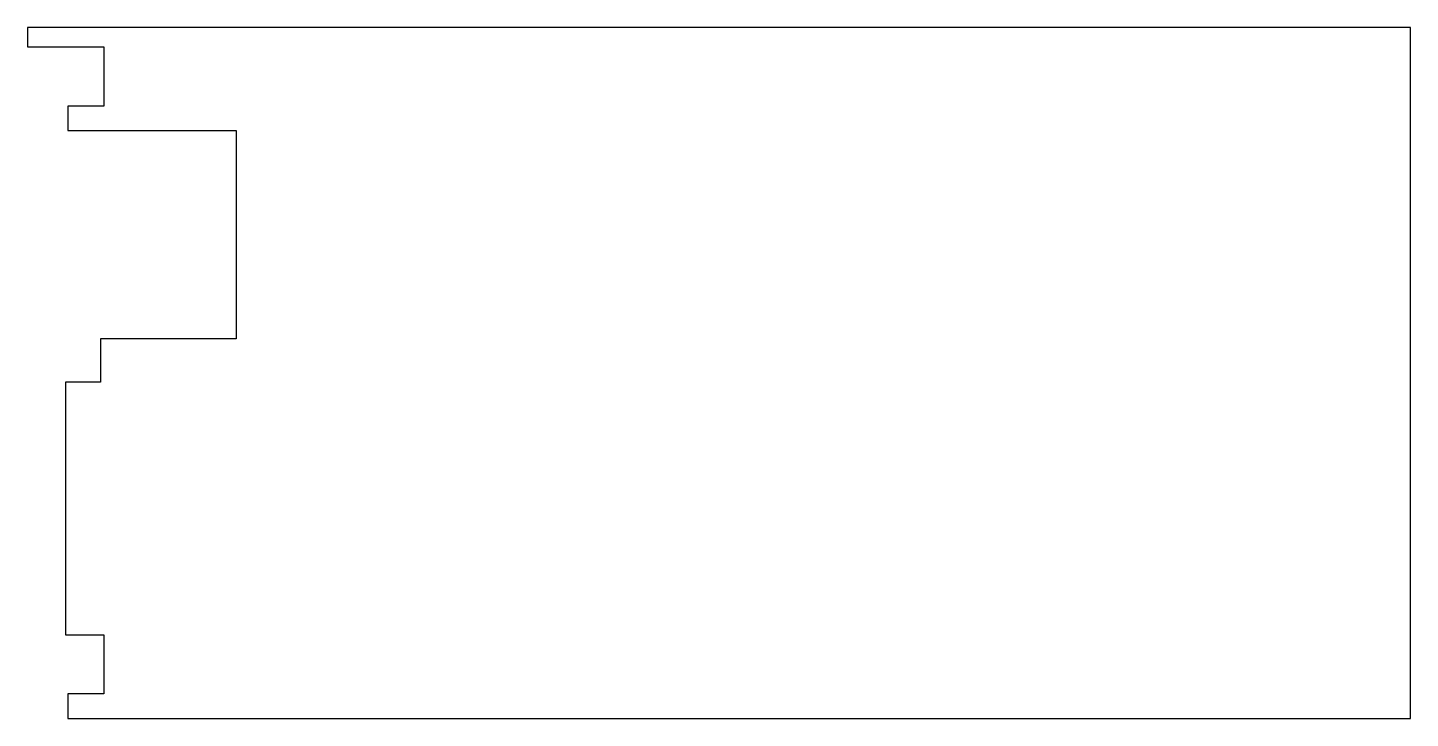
# Model space of a CAD drawing. Header units: metres. Extents: x 0 to 1200, y 0 to 600.
import ezdxf

# ---------------------------------------------------------------- set-up
doc = ezdxf.new("R2010")
doc.units = ezdxf.units.M

msp = doc.modelspace()

# ---------------------------------------------------------------- linework, layer by layer
for p, q in [((1200, 600), (0, 600)), ((0, 600), (0, 583.221)), ((1200, 0), (1200, 600)), ((0, 583.221), (66.15, 583.221)), ((66.15, 583.221), (66.15, 531.871)), ((34.8165, 531.871), (34.8165, 510.537)), ((66.15, 531.871), (34.8165, 531.871)), ((34.8165, 510.537), (181, 510.537)), ((181, 510.537), (181, 329.537)), ((181, 329.537), (63.2257, 329.537)), ((63.2257, 329.537), (63.2257, 292.08)), ((63.2257, 292.08), (32.85, 292.08)), ((32.85, 292.08), (32.85, 72.6836)), ((32.85, 72.6836), (66.15, 72.6836)), ((66.15, 72.6836), (66.15, 21.3338)), ((66.15, 21.3338), (34.8165, 21.3338)), ((34.8165, 21.3338), (34.8165, 0)), ((34.8165, 0), (1200, 0))]:
    msp.add_line(p, q)

doc.saveas('drawing.dxf')
